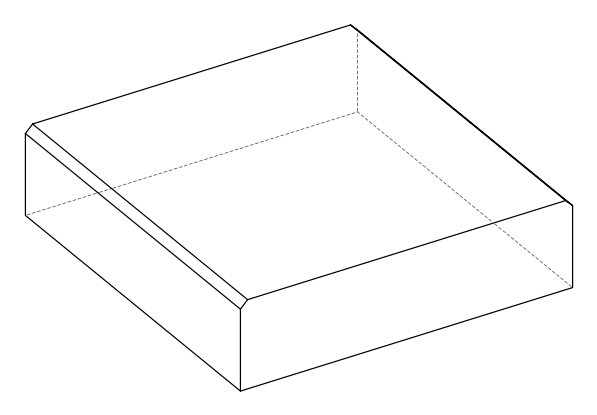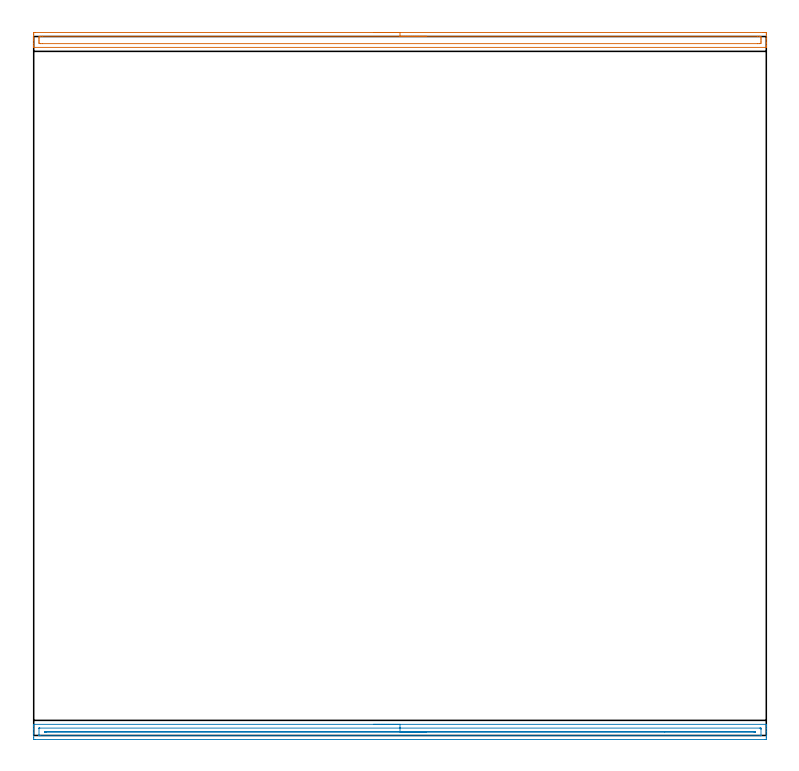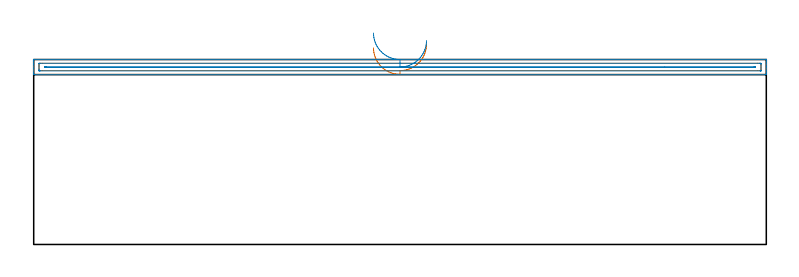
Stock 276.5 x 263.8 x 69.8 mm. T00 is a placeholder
(PLAN: 2 operations, 0 tool changes, 11.4 min)
(1 AREA_MILL | FG_CHAMFER_SURFACE | UGT0205_001 | 4.62 min | 4340 mm3)
(2 AREA_MILL_1 | FG_CHAMFER_SURFACE_1 | UGT0205_001 | 6.78 min | 4497 mm3)
(TOOL UGT0205_001 | Chamfer Mill 20 x 3 x 45 deg. | D20 FL50 Z2)
(OP 1 AREA_MILL)
G17 G21 G94 G90
T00 M6
G54
G17 G0 G90 X128.25 Y265.3 S1061 M3
G43 Z79.8 H0
Z74.2
G94 G1 X128.288 Z73.328 F250.
X128.402 Z72.464
X128.591 Z71.612
X128.853 Z70.78
X129.187 Z69.974
X129.59 Z69.2
X130.058 Z68.464
X130.59 Z67.772
X131.179 Z67.129
X131.822 Z66.54
X132.514 Z66.008
X133.25 Z65.54
X134.024 Z65.137
X134.83 Z64.803
X135.662 Z64.541
X136.513 Z64.352
X137.378 Z64.238
X138.25 Z64.2
X275.301
X275.877 Y265.299 Z64.201
X276.447 Y265.294 Z64.203
X276.492 Y265.291 Z64.205
X276.5 Y264.726 Z64.77
Y262.945 Z66.549
Y261.515 Z67.981
Y261.165 Z68.33
Y260.464 Z69.036
Y260.152 Z69.348
X276.493 Y259.749 Z69.743
X276.49 Y259.703 Z69.788
X276.324 Y259.7 Z69.8
X0.176
X0.01 Y259.703 Z69.788
X0.007 Y259.749 Z69.743
X0. Y260.152 Z69.347
Y260.464 Z69.036
Y261.165 Z68.33
Y262.405 Z67.092
Y262.945 Z66.549
Y263.565 Z65.93
Y263.835 Z65.66
Y264.456 Z65.04
X0.002 Y264.726 Z64.77
X0.008 Y265.291 Z64.205
X0.052 Y265.294 Z64.203
X0.623 Y265.3 Z64.2
X138.25
Y263.886 Z65.614
X273.196
X274.043 Y263.882 Z65.618
X274.09 Y263.879 Z65.621
X274.49 Y263.835 Z65.665
X274.497 Y263.43 Z66.07
X274.499 Y262.945 Z66.555
X274.5 Y262.537 Z66.963
X274.499 Y262.055 Z67.445
X274.498 Y261.649 Z67.851
X274.49 Y261.165 Z68.335
X274.134 Y261.121 Z68.379
X274.09 Y261.118 Z68.382
X273.247 Y261.114 Z68.386
X273.196
X3.304
X2.457 Y261.118 Z68.382
X2.41 Y261.121 Z68.379
X2.01 Y261.165 Z68.335
X2.003 Y261.57 Z67.93
X2.001 Y262.055 Z67.445
X2. Y262.463 Z67.037
X2.001 Y262.945 Z66.555
X2.002 Y263.351 Z66.149
X2.01 Y263.835 Z65.665
X2.366 Y263.88 Z65.62
X2.41 Y263.882 Z65.618
X3.253 Y263.886 Z65.614
X3.304
X138.25
X139.122 Z65.652
X139.986 Z65.766
X140.838 Z65.955
X141.67 Z66.217
X142.476 Z66.551
X143.25 Z66.954
X143.986 Z67.423
X144.678 Z67.954
X145.321 Z68.543
X145.91 Z69.186
X146.441 Z69.878
X146.91 Z70.614
X147.313 Z71.388
X147.647 Z72.194
X147.909 Z73.026
X148.098 Z73.878
X148.212 Z74.743
X148.25 Z75.614
G0 Z79.8
M5
M2
(OP 2 AREA_MILL_1)
G17 G21 G94 G90
T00 M6
G54
G17 G0 G90 X128.25 Y4.2 S1061 M3
G43 Z79.8 H0
G94 G1 X128.288 Z78.928 F250.
X128.402 Z78.063
X128.591 Z77.212
X128.853 Z76.38
X129.187 Z75.574
X129.59 Z74.8
X130.058 Z74.064
X130.59 Z73.372
X131.179 Z72.729
X131.822 Z72.139
X132.514 Z71.608
X133.25 Z71.14
X134.024 Z70.737
X134.83 Z70.403
X135.662 Z70.141
X136.513 Z69.952
X137.378 Z69.838
X138.25 Z69.8
X276.324
X276.49 Y4.197 Z69.788
X276.493 Y4.136 Z69.727
X276.5 Y3.714 Z69.314
Y3.393 Z68.993
Y2.69 Z68.285
Y1.445 Z67.042
Y0.01 Z65.606
Y-0.612 Z64.984
X276.498 Y-0.883 Z64.713
X276.493 Y-1.491 Z64.105
X276.488 Y-1.494 Z64.103
X275.877 Y-1.5 Z64.1
X0.623
X0.012 Y-1.494 Z64.103
X0.007 Y-1.491 Z64.105
X0. Y-0.883 Z64.713
Y0.903 Z66.498
Y2.338 Z67.935
Y2.69 Z68.285
Y3.393 Z68.993
Y3.715 Z69.314
X0.007 Y4.136 Z69.727
X0.01 Y4.197 Z69.788
X0.176 Y4.2 Z69.8
X138.25
Y2.786 Z68.386
X274.09
X274.186 Y2.785 Z68.385
X274.377 Y2.781 Z68.381
X274.491 Y2.777 Z68.377
X274.494 Y2.748 Z68.348
X274.497 Y2.69 Z68.29
X274.5 Y2.28 Z67.88
Y0.01 Z65.61
X274.498 Y-0.041 Z65.559
X274.495 Y-0.066 Z65.534
X274.492 Y-0.074 Z65.526
X274.472 Y-0.079 Z65.521
X274.282 Y-0.084 Z65.516
X274.186 Y-0.086 Z65.514
X2.41
X2.314 Y-0.085 Z65.515
X2.123 Y-0.081 Z65.519
X2.009 Y-0.078 Z65.522
X2.006 Y-0.048 Z65.552
X2.003 Y0.01 Z65.61
X2. Y0.42 Z66.02
Y2.69 Z68.29
X2.002 Y2.741 Z68.341
X2.005 Y2.766 Z68.366
X2.008 Y2.774 Z68.374
X2.028 Y2.779 Z68.379
X2.218 Y2.784 Z68.384
X2.314 Y2.785 Z68.385
X138.25 Y2.786 Z68.386
Y1.371 Z66.971
X271.877
X272.303 Y1.364 Z66.964
X272.443 Y1.349 Z66.949
X272.344 Y1.335 Z66.935
X272.303 Y1.333 Z66.933
X271.876 Y1.329 Z66.929
X238.162 Y1.328 Z66.928
X4.665 Y1.329 Z66.929
X4.241 Y1.332 Z66.932
X4.197 Y1.335 Z66.935
X4.057 Y1.351 Z66.951
X4.156 Y1.364 Z66.964
X4.197 Y1.367 Z66.967
X4.623 Y1.371 Z66.971
X4.666
X138.25
X139.122 Z67.009
X139.986 Z67.123
X140.838 Z67.312
X141.67 Z67.574
X142.476 Z67.908
X143.25 Z68.311
X143.986 Z68.78
X144.678 Z69.311
X145.321 Z69.9
X145.91 Z70.544
X146.441 Z71.236
X146.91 Z71.971
X147.313 Z72.745
X147.647 Z73.551
X147.909 Z74.383
X148.098 Z75.235
X148.212 Z76.1
X148.25 Z76.971
G0 Z79.8
M5
M2
